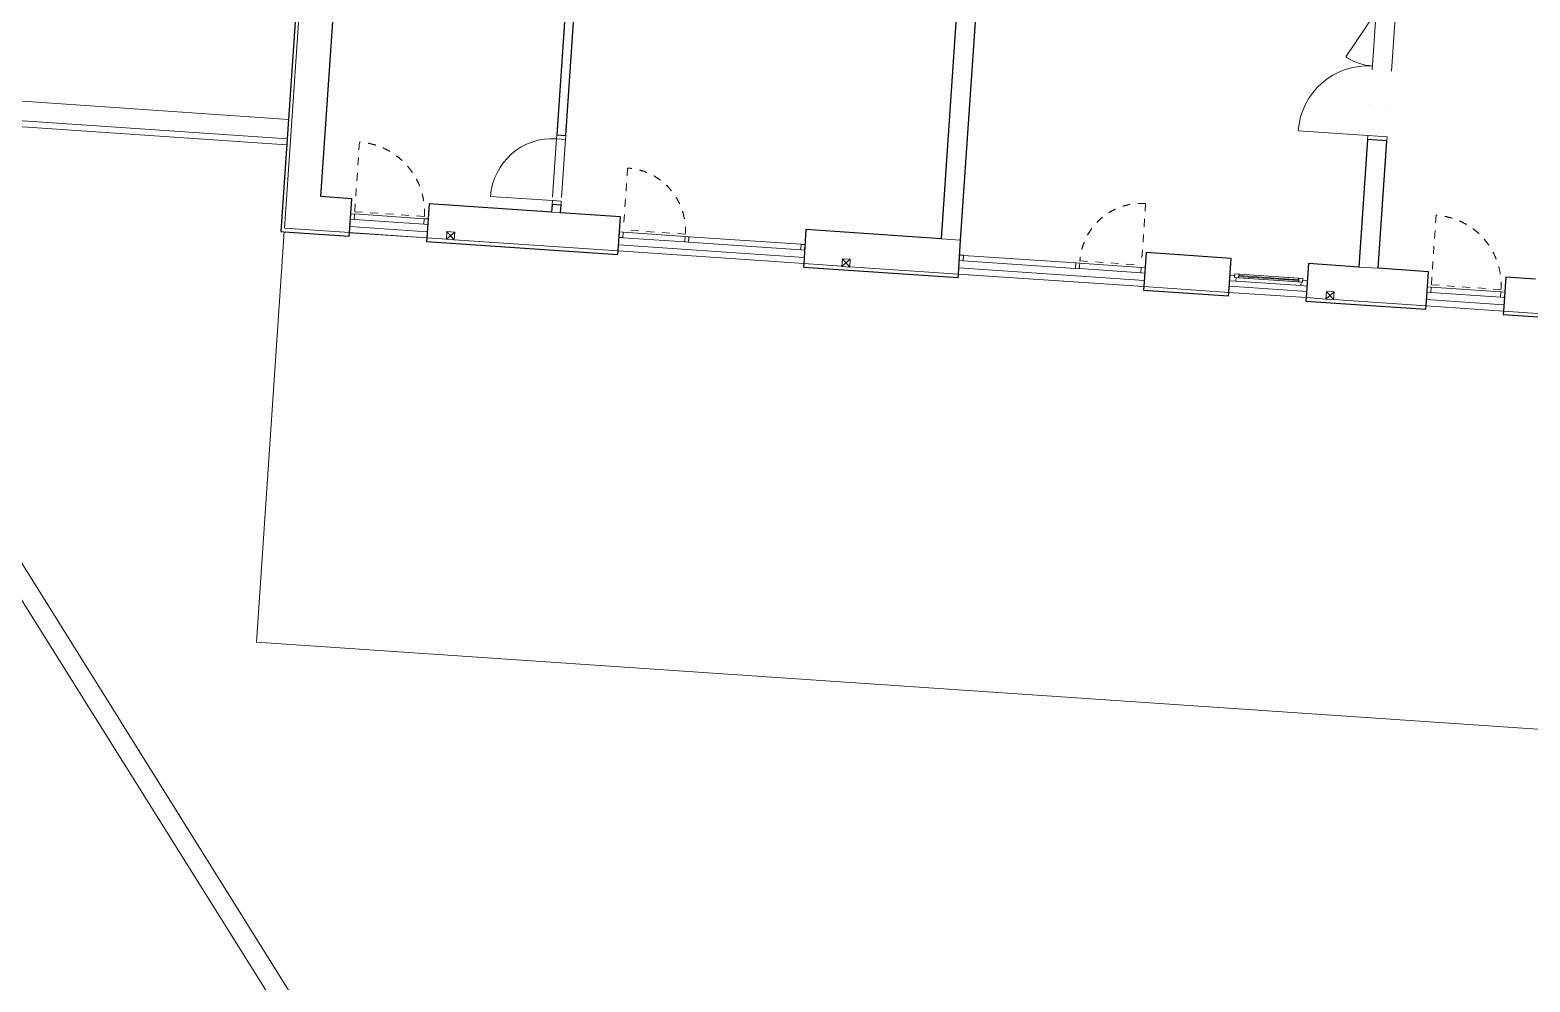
# Model space of a CAD drawing. Header units: millimetres. Extents: x -7743 to 191930, y -8645 to 72638.
# Drawn here: x 108452 to 127809, y 34252 to 46532 of the extents above; entities that cross this region are included whole.
import ezdxf

# ---------------------------------------------------------------- set-up
doc = ezdxf.new("R2010")
doc.units = ezdxf.units.MM
doc.linetypes.add('HA_Dash_2mm-S1mm', pattern=[200, 100, -100])
doc.linetypes.add('HA_DashDot_2_2mm-S0_6mm', pattern=[1650, 750, -450, 0, -450])
for name, color, linetype, lineweight in [('A-DOOR-____-MCUT', 9, 'Continuous', 9), ('A-DOOR-____-OTLN', 9, 'Continuous', 9), ('A-DOOR-FRAM-MCUT', 9, 'Continuous', 9), ('A-FLOR-____-OTLN', 9, 'Continuous', 9), ('A-GLAZ-____-MCUT', 9, 'Continuous', 5), ('A-GLAZ-____-OTLN', 9, 'Continuous', 5), ('A-GLAZ-CURT-MCUT', 9, 'Continuous', 5), ('A-GLAZ-CURT-OTLN', 9, 'Continuous', 5), ('A-GLAZ-CWMG-MCUT', 9, 'Continuous', 5), ('A-GLAZ-CWMG-OTLN', 9, 'Continuous', 5), ('A-WALL-____-MCUT', 9, 'Continuous', 25), ('A-WALL-____-OTLN', 9, 'Continuous', 9), ('I-WALL-____-MCUT', 9, 'Continuous', 25), ('M-HVAC-DUCT-OTLN', 9, 'Continuous', 9)]:
    doc.layers.add(name, color=color, linetype=linetype, lineweight=lineweight)

# ---------------------------------------------------------------- blocks, each defined once
blk = doc.blocks.new('HA_WD_SinglePanel - 1000x2400-1670805-schema rezu D_110_5100')
at = {"layer": 'A-GLAZ-____-MCUT'}
for p, q in [((-420, 70), (-500, 70)), ((-500, 0), (-440, 0)), ((-440, -25), (-440, 25)), ((-440, 25), (-390, 25)), ((-420, 25), (-420, 70)), ((-390, 25), (-390, -25)), ((390, 5), (-390, 5)), ((390, -25), (390, 25)), ((390, 25), (440, 25)), ((500, 70), (420, 70)), ((420, 70), (420, 25)), ((440, 25), (440, -25)), ((440, 0), (500, 0)), ((-390, -25), (-440, -25)), ((390, -5), (-390, -5)), ((440, -25), (390, -25))]:
    blk.add_line(p, q, dxfattribs=at)
at = {"layer": 'A-GLAZ-____-OTLN'}
for p, q in [((440, 25), (-440, 25)), ((-440, -25), (-440, 25)), ((420, 70), (-420, 70)), ((390, 25), (-390, 25)), ((440, 25), (440, -25)), ((-440, -25), (440, -25)), ((390, -25), (-390, -25))]:
    blk.add_line(p, q, dxfattribs=at)
blk = doc.blocks.new('HA_DR_Single_Swing_Solid - In_BJ_800x2100-2124338-schema rezu D_110_5100')
at = {"layer": 'A-DOOR-____-MCUT', "linetype": 'HA_DashDot_2_2mm-S0_6mm'}
for p, q in [((-400, 57.5), (400, 57.5)), ((-400, -57.5), (400, -57.5))]:
    blk.add_line(p, q, dxfattribs=at)
at = {"layer": 'A-DOOR-____-OTLN', "lineweight": 5}
blk.add_line((400, -857.5), (400, -57.5), dxfattribs=at)
blk.add_arc((400, -57.5), 800, 180, 270, dxfattribs=at)
at = {"layer": 'A-DOOR-FRAM-MCUT'}
for p, q in [((-400, 57.5), (-450, 57.5)), ((-400, -57.5), (-400, 57.5)), ((450, 57.5), (400, 57.5)), ((400, 57.5), (400, -57.5)), ((-450, -57.5), (-400, -57.5)), ((400, -57.5), (450, -57.5))]:
    blk.add_line(p, q, dxfattribs=at)
blk = doc.blocks.new('HA_DR_Double_Swing_Solid - In_BJ_1600x2100_900-1670809-schema rezu D_110_5100')
at = {"layer": 'A-DOOR-____-MCUT', "linetype": 'HA_DashDot_2_2mm-S0_6mm'}
for p, q in [((-800, 125), (800, 125)), ((-800, -125), (800, -125))]:
    blk.add_line(p, q, dxfattribs=at)
at = {"layer": 'A-DOOR-____-OTLN', "lineweight": 5}
for p, q in [((-194, -475), (-800, -125)), ((800, -1025), (800, -125))]:
    blk.add_line(p, q, dxfattribs=at)
for centre, radius, start, end in [((-800, -125), 700, 330, 360), ((800, -125), 900, 180, 270)]:
    blk.add_arc(centre, radius, start, end, dxfattribs=at)
at = {"layer": 'A-DOOR-FRAM-MCUT'}
for p, q in [((-800, 125), (-850, 125)), ((-800, -125), (-800, 125)), ((850, 125), (800, 125)), ((800, 125), (800, -125)), ((-850, -125), (-800, -125)), ((800, -125), (850, -125))]:
    blk.add_line(p, q, dxfattribs=at)
blk = doc.blocks.new('Obdélníková příčel - 50x70mm EXT-1516296-schema rezu D_110_5100')
at = {"layer": 'A-GLAZ-CWMG-MCUT'}
for p, q in [((-50, 0), (0, 0)), ((-50, -70), (-50, 0)), ((0, 0), (0, -70)), ((0, -70), (-50, -70))]:
    blk.add_line(p, q, dxfattribs=at)
blk = doc.blocks.new('ABMV_CW_Single_Swing_Generic - Ex_Glass_SKLOPNE-1553233-schema rezu D_110_5100')
at = {"layer": 'A-DOOR-____-OTLN', "linetype": 'HA_Dash_2mm-S1mm', "lineweight": 5}
for p in [(-450, -30), (450, -930)]:
    blk.add_line(p, (450, -30), dxfattribs=at)
blk.add_arc((450, -30), 900, 180, 270, dxfattribs=at)
blk = doc.blocks.new('Obdélníková příčel - 50x70mm EXT-1516068-schema rezu D_110_5100')
at = {"layer": 'A-GLAZ-CWMG-OTLN'}
for p, q in [((-2946, 44159), (-2048, 44098)), ((-2951, 44089), (-2053, 44028))]:
    blk.add_line(p, q, dxfattribs=at)
blk = doc.blocks.new('Obdélníková příčel - 50x70mm EXT-1516295-schema rezu D_110_5100')
at = {"layer": 'A-GLAZ-CWMG-MCUT'}
for p, q in [((-25, 0), (25, 0)), ((-25, -70), (-25, 0)), ((25, -70), (-25, -70)), ((25, 0), (25, -70))]:
    blk.add_line(p, q, dxfattribs=at)
blk = doc.blocks.new('Systémový panel - Sklo-1518049-schema rezu D_110_5100')
at = {"layer": 'A-GLAZ-CURT-MCUT'}
for p, q in [((725, 70), (-725, 70)), ((-725, 70), (-725, 0)), ((-725, 0), (725, 0)), ((725, 0), (725, 70))]:
    blk.add_line(p, q, dxfattribs=at)
blk = doc.blocks.new('Obdélníková příčel - 50x70mm EXT-1518050-schema rezu D_110_5100')
at = {"layer": 'A-GLAZ-CWMG-MCUT'}
for p, q in [((0, 0), (-50, 0)), ((-50, 0), (-50, -70)), ((0, -70), (0, 0)), ((-50, -70), (0, -70))]:
    blk.add_line(p, q, dxfattribs=at)
blk = doc.blocks.new('ABMV_CW_Single_Swing_Generic - Ex_Glass_SKLOPNE-1944711-schema rezu D_110_5100')
at = {"layer": 'A-DOOR-____-OTLN', "linetype": 'HA_Dash_2mm-S1mm', "lineweight": 5}
for p in [(-400, -30), (400, -830)]:
    blk.add_line(p, (400, -30), dxfattribs=at)
blk.add_arc((400, -30), 800, 180, 270, dxfattribs=at)
blk = doc.blocks.new('Obdélníková příčel - 50x70mm EXT-1944710-schema rezu D_110_5100')
at = {"layer": 'A-GLAZ-CWMG-OTLN'}
for p, q in [((516, 43853), (1315, 43799)), ((521, 43923), (1319, 43869))]:
    blk.add_line(p, q, dxfattribs=at)
blk = doc.blocks.new('Systémový panel - Sklo-1518815-schema rezu D_110_5100')
at = {"layer": 'A-GLAZ-CURT-MCUT'}
for p, q in [((727, 0), (-727, 0)), ((-727, 0), (-727, -70)), ((-727, -70), (727, -70)), ((727, -70), (727, 0))]:
    blk.add_line(p, q, dxfattribs=at)
blk = doc.blocks.new('Obdélníková příčel - 50x70mm EXT-1518045-schema rezu D_110_5100')
at = {"layer": 'A-GLAZ-CWMG-MCUT'}
for p, q in [((-50, 70), (0, 70)), ((-50, 0), (-50, 70)), ((0, 0), (-50, 0)), ((0, 70), (0, 0))]:
    blk.add_line(p, q, dxfattribs=at)
blk = doc.blocks.new('Obdélníková příčel - 50x70mm EXT-1518046-schema rezu D_110_5100')
at = {"layer": 'A-GLAZ-CWMG-MCUT'}
for p, q in [((0, 70), (-50, 70)), ((-50, 70), (-50, 0)), ((-50, 0), (0, 0)), ((0, 0), (0, 70))]:
    blk.add_line(p, q, dxfattribs=at)
blk = doc.blocks.new('ABMV_CW_Single_Swing_Generic - Ex_Glass_SKLOPNE-1944708-schema rezu D_110_5100')
at = {"layer": 'A-DOOR-____-OTLN', "linetype": 'HA_Dash_2mm-S1mm', "lineweight": 5}
for p in [(398, 826), (-398, 30)]:
    blk.add_line(p, (398, 30), dxfattribs=at)
blk.add_arc((398, 30), 796, 90, 180, dxfattribs=at)
blk = doc.blocks.new('Obdélníková příčel - 50x70mm EXT-1944707-schema rezu D_110_5100')
at = {"layer": 'A-GLAZ-CWMG-OTLN'}
for p, q in [((7201, 43400), (6407, 43454)), ((7206, 43470), (6411, 43523))]:
    blk.add_line(p, q, dxfattribs=at)
blk = doc.blocks.new('Obdélníková příčel - 50x70mm EXT-1518048-schema rezu D_110_5100')
at = {"layer": 'A-GLAZ-CWMG-MCUT'}
for p, q in [((-25, 70), (25, 70)), ((-25, 0), (-25, 70)), ((25, 0), (-25, 0)), ((25, 70), (25, 0))]:
    blk.add_line(p, q, dxfattribs=at)
blk = doc.blocks.new('185-01_OBJEKT B_Central_rvt-3-schema rezu D_110_5100')
at = {"layer": 'A-FLOR-____-OTLN'}
for p, q in [((-3007, 43997), (-2009, 43930)), ((460, 43762), (2855, 43599)), ((4850, 43464), (7244, 43302)), ((8342, 43227), (9340, 43159)), ((10886, 43054), (11884, 42987))]:
    blk.add_line(p, q, dxfattribs=at)
at = {"layer": 'A-WALL-____-MCUT'}
for p, q in [((-3688, 47035), (-3898, 43933)), ((-3382, 44384), (-3204, 47003)), ((-2983, 44356), (-3382, 44384)), ((-3012, 43918), (-2983, 44356)), ((-1985, 44289), (-2015, 43850)), ((-404, 44181), (-1985, 44289)), ((484, 44121), (-289, 44174)), ((455, 43682), (484, 44121)), ((2879, 43959), (2849, 43520)), ((4625, 43840), (2879, 43959)), ((-3898, 43933), (-3853, 43929)), ((-3853, 43929), (-3015, 43873)), ((-3015, 43873), (-3012, 43918)), ((-2015, 43850), (-2018, 43805)), ((-2018, 43805), (452, 43637)), ((4845, 43384), (4874, 43823)), ((452, 43637), (455, 43682)), ((7269, 43661), (7239, 43222)), ((8366, 43586), (7269, 43661)), ((8337, 43147), (8366, 43586)), ((2849, 43520), (2846, 43475)), ((2846, 43475), (4842, 43339)), ((4842, 43339), (4845, 43384)), ((9364, 43519), (9334, 43080)), ((10013, 43475), (9364, 43519)), ((10910, 43414), (10262, 43458)), ((10881, 42975), (10910, 43414)), ((7239, 43222), (7236, 43177)), ((7236, 43177), (8333, 43102)), ((11908, 43346), (11878, 42907)), ((12292, 43320), (11908, 43346)), ((8333, 43102), (8337, 43147)), ((9334, 43080), (9331, 43035)), ((9331, 43035), (10878, 42930)), ((10878, 42930), (10881, 42975)), ((11878, 42907), (11875, 42862)), ((11875, 42862), (12973, 42787))]:
    blk.add_line(p, q, dxfattribs=at)
at = {"layer": 'A-WALL-____-MCUT', "lineweight": 9}
for p, q in [((-3643, 47032), (-3821, 44413)), ((-3821, 44413), (-3643, 47032)), ((-3821, 44413), (-3850, 43974)), ((-3850, 43974), (-3821, 44413)), ((-404, 44181), (-289, 44174)), ((-3850, 43974), (-3012, 43918)), ((-3012, 43918), (-3850, 43974)), ((-2015, 43850), (-1760, 43833)), ((-1760, 43833), (-2015, 43850)), ((-1660, 43826), (455, 43682)), ((455, 43682), (-1660, 43826)), ((4625, 43840), (4874, 43823)), ((2849, 43520), (3343, 43486)), ((3343, 43486), (2849, 43520)), ((3443, 43479), (4845, 43384)), ((4845, 43384), (3443, 43479)), ((10013, 43475), (10262, 43458)), ((7239, 43222), (8337, 43147)), ((8337, 43147), (7239, 43222)), ((9334, 43080), (9589, 43062)), ((9589, 43062), (9334, 43080)), ((9688, 43055), (10881, 42975)), ((10881, 42975), (9688, 43055)), ((11878, 42907), (12976, 42832)), ((12976, 42832), (11878, 42907))]:
    blk.add_line(p, q, dxfattribs=at)
at = {"layer": 'A-WALL-____-OTLN'}
for p, q in [((-2009, 43930), (-3007, 43997)), ((-2015, 43850), (-3012, 43918)), ((2855, 43599), (460, 43762)), ((2849, 43520), (455, 43682)), ((7239, 43222), (4845, 43384)), ((7244, 43302), (4850, 43464)), ((9340, 43159), (8342, 43227)), ((9334, 43080), (8337, 43147)), ((11878, 42907), (10881, 42975)), ((11884, 42987), (10886, 43054))]:
    blk.add_line(p, q, dxfattribs=at)
at = {"layer": 'I-WALL-____-MCUT'}
for p, q in [((4874, 43823), (5276, 49735)), ((-221, 45171), (35, 48938)), ((4948, 48604), (4625, 43840)), ((-117, 48397), (-336, 45179)), ((-336, 45179), (-221, 45171)), ((10124, 45121), (10013, 43475)), ((10374, 45104), (10124, 45121)), ((10262, 43458), (10374, 45104)), ((-397, 44281), (-404, 44181)), ((-282, 44273), (-397, 44281)), ((-289, 44174), (-282, 44273))]:
    blk.add_line(p, q, dxfattribs=at)
at = {"layer": 'M-HVAC-DUCT-OTLN', "lineweight": 5}
for p, q in [((-1760, 43832), (-1754, 43931)), ((-1654, 43925), (-1760, 43832)), ((-1661, 43825), (-1760, 43832)), ((-1661, 43825), (-1754, 43931)), ((-1754, 43931), (-1654, 43925)), ((-1654, 43925), (-1661, 43825)), ((3343, 43482), (3350, 43582)), ((3449, 43575), (3343, 43482)), ((3443, 43475), (3350, 43582)), ((3350, 43582), (3449, 43575)), ((3449, 43575), (3443, 43475)), ((3443, 43475), (3343, 43482)), ((9589, 43061), (9595, 43161)), ((9695, 43154), (9589, 43061)), ((9688, 43055), (9589, 43061)), ((9688, 43055), (9595, 43161)), ((9595, 43161), (9695, 43154)), ((9695, 43154), (9688, 43055))]:
    blk.add_line(p, q, dxfattribs=at)
at = {"layer": 'A-DOOR-____-OTLN', "color": 250, "lineweight": 9}
for name, p, rotation in [('HA_DR_Double_Swing_Solid - In_BJ_1600x2100_900-1670809-schema rezu D_110_5100', (10307, 45960), 266.1172724189429), ('HA_DR_Single_Swing_Solid - In_BJ_800x2100-2124338-schema rezu D_110_5100', (-309, 44726), 266.1172724189429), ('ABMV_CW_Single_Swing_Generic - Ex_Glass_SKLOPNE-1553233-schema rezu D_110_5100', (-2497, 44128), 176.1172724189429), ('ABMV_CW_Single_Swing_Generic - Ex_Glass_SKLOPNE-1944711-schema rezu D_110_5100', (920, 43896), 176.1172724189429), ('ABMV_CW_Single_Swing_Generic - Ex_Glass_SKLOPNE-1944708-schema rezu D_110_5100', (6809, 43497), 356.1172724189433), ('ABMV_CW_Single_Swing_Generic - Ex_Glass_SKLOPNE-1553233-schema rezu D_110_5100', (11396, 43185), 176.1172724189429)]:
    blk.add_blockref(name, p, dxfattribs=dict(at, rotation=rotation))
at = {"layer": 'A-GLAZ-____-OTLN', "color": 250, "lineweight": 9, "rotation": 176.1172724189429}
blk.add_blockref('HA_WD_SinglePanel - 1000x2400-1670805-schema rezu D_110_5100', (8850, 43333), dxfattribs=at)
at = {"layer": 'A-GLAZ-CURT-OTLN', "color": 250, "lineweight": 9}
for name, p, rotation in [('Systémový panel - Sklo-1518049-schema rezu D_110_5100', (2093, 43817), 176.1172724189429), ('Systémový panel - Sklo-1518815-schema rezu D_110_5100', (5636, 43576), 356.1172724189433)]:
    blk.add_blockref(name, p, dxfattribs=dict(at, rotation=rotation))
at = {"layer": 'A-GLAZ-CWMG-OTLN', "color": 250, "lineweight": 9, "extrusion": (0, 0, -1)}
for name, p, rotation in [('Obdélníková příčel - 50x70mm EXT-1516296-schema rezu D_110_5100', (2996, 44162), 3.882727581057043), ('Obdélníková příčel - 50x70mm EXT-1516295-schema rezu D_110_5100', (2023, 44096), 3.882727581057043), ('Obdélníková příčel - 50x70mm EXT-1516296-schema rezu D_110_5100', (-471, 43927), 3.882727581057043), ('Obdélníková příčel - 50x70mm EXT-1516295-schema rezu D_110_5100', (-1344, 43867), 3.882727581057043), ('Obdélníková příčel - 50x70mm EXT-1518048-schema rezu D_110_5100', (-6386, 43525), 183.8827275810567), ('Obdélníková příčel - 50x70mm EXT-1518045-schema rezu D_110_5100', (-7256, 43466), 183.8827275810567), ('Obdélníková příčel - 50x70mm EXT-1516296-schema rezu D_110_5100', (-10897, 43219), 3.882727581057043), ('Obdélníková příčel - 50x70mm EXT-1516295-schema rezu D_110_5100', (-11870, 43153), 3.882727581057043)]:
    blk.add_blockref(name, p, dxfattribs=dict(at, rotation=rotation))
at = {"layer": 'A-GLAZ-CWMG-OTLN', "color": 250, "lineweight": 9}
for name, p in [('Obdélníková příčel - 50x70mm EXT-1516068-schema rezu D_110_5100', (0, 0)), ('Obdélníková příčel - 50x70mm EXT-1944710-schema rezu D_110_5100', (0, 0)), ('Obdélníková příčel - 50x70mm EXT-1944707-schema rezu D_110_5100', (0, 0)), ('Obdélníková příčel - 50x70mm EXT-1516068-schema rezu D_110_5100', (13893, -943))]:
    blk.add_blockref(name, p, dxfattribs=at)
for name, p, rotation in [('Obdélníková příčel - 50x70mm EXT-1518050-schema rezu D_110_5100', (2866, 43764), 356.1172724189429), ('Obdélníková příčel - 50x70mm EXT-1518046-schema rezu D_110_5100', (4861, 43629), 176.1172724189433)]:
    blk.add_blockref(name, p, dxfattribs=dict(at, rotation=rotation))

msp = doc.modelspace()

# ---------------------------------------------------------------- linework, layer by layer
at = {"layer": 'A-FLOR-____-OTLN'}
for p, q in [((105917.1, 45777.6), (111786.7, 45379.2)), ((111733.4, 43929.5), (111374.1, 38636.7)), ((113572.2, 43849.8), (112574.5, 43917.5)), ((118436, 43519.7), (116041.5, 43682.2)), ((122825.9, 43221.7), (120431.4, 43384.3)), ((124921.1, 43079.5), (123923.4, 43147.3)), ((127465.2, 42906.9), (126467.5, 42974.6)), ((111374.1, 38636.7), (139289.9, 36742))]:
    msp.add_line(p, q, dxfattribs=at)
at = {"layer": 'A-WALL-____-OTLN'}
for p, q in [((111769.7, 45129.8), (105900.1, 45528.2)), ((115641.3, 27527), (104479.9, 45346.7)), ((104691.7, 45479.4), (115872.5, 27629)), ((111764.3, 45050), (105894.7, 45448.3))]:
    msp.add_line(p, q, dxfattribs=at)

# ---------------------------------------------------------------- block references
at = {"lineweight": 5}
msp.add_blockref('185-01_OBJEKT B_Central_rvt-3-schema rezu D_110_5100', (115586.9, 0), dxfattribs=at)

doc.saveas('drawing.dxf')
